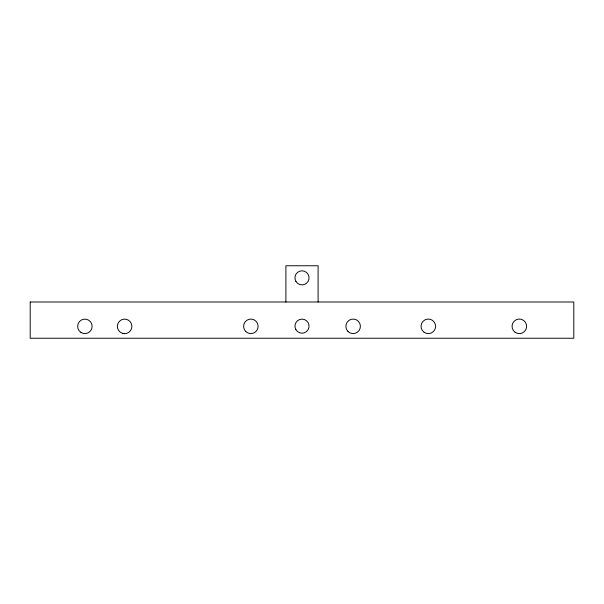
<?xml version="1.0" encoding="UTF-8"?>
<svg xmlns="http://www.w3.org/2000/svg" width="604" height="604" viewBox="0 0 604 604"><rect width="100%" height="100%" fill="white"/><g stroke="black" fill="none" stroke-linecap="round" stroke-linejoin="round"><path stroke-width="0.91" d="M124.628 333.65L126.508 333.408A7.271 7.271 0 0 0 130.192 321.713A7.271 7.271 0 0 0 118.037 323.314A7.271 7.271 0 0 0 124.628 333.65L122.74 333.408M318.104 302L318.104 265.76L285.896 265.76L285.896 302M30.2 302L30.2 338.24L573.8 338.24L573.8 302L30.2 302M347.995 331.475A7.271 7.271 0 0 0 360.158 328.214A7.271 7.271 0 0 0 351.256 319.312A7.271 7.271 0 0 0 347.995 331.475M245.722 331.475A7.271 7.271 0 0 0 257.885 328.214A7.271 7.271 0 0 0 248.976 319.312A7.271 7.271 0 0 0 245.722 331.475M295.9 329.686A7.044 7.044 0 0 0 308.1 329.686A7.044 7.044 0 0 0 302 319.116A7.044 7.044 0 0 0 295.9 329.686M515.212 332.343A7.293 7.293 0 0 0 526.612 326.907A7.293 7.293 0 0 0 516.201 319.75A7.293 7.293 0 0 0 515.212 332.343M424.189 332.343A7.293 7.293 0 0 0 435.582 326.907A7.293 7.293 0 0 0 425.178 319.75A7.293 7.293 0 0 0 424.189 332.343M295.9 281.366A7.044 7.044 0 0 0 308.1 281.366A7.044 7.044 0 0 0 302 270.796A7.044 7.044 0 0 0 295.9 281.366M80.981 332.457A7.248 7.248 0 0 0 92.133 326.696A7.248 7.248 0 0 0 81.563 319.916A7.248 7.248 0 0 0 80.981 332.457"/></g></svg>
